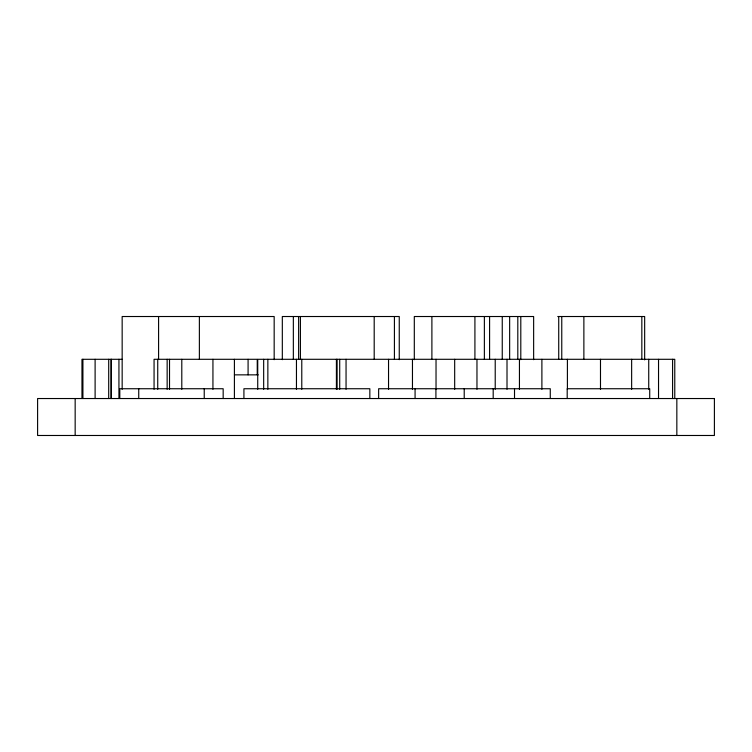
<?xml version="1.0" encoding="UTF-8"?>
<svg xmlns="http://www.w3.org/2000/svg" width="752" height="752" viewBox="0 0 752 752"><rect width="100%" height="100%" fill="white"/><g stroke="black" fill="none" stroke-linecap="round" stroke-linejoin="round"><path stroke-width="1.13" d="M557.758 316.517L644.661 316.517L644.661 359.87M122.162 359.296L81.968 359.296L81.968 398.532M234.408 374.853L258.227 374.853M676.838 398.532L676.838 435.483M674.77 398.532L674.77 359.296L257.729 359.296L257.729 389.301M672.589 359.296L672.589 398.532M658.536 359.296L658.536 398.532M649.719 398.532L649.719 388.737L567.196 388.737L567.196 398.532M648.732 359.296L648.732 389.301M641.832 316.517L641.832 359.296M631.642 359.296L631.642 389.301M600.491 359.296L600.491 389.301M583.872 316.517L583.872 359.296M567.403 359.296L567.403 389.301M561.763 316.517L561.763 359.296M558.727 316.517L558.727 359.296M550.276 398.532L550.276 388.737L378.641 388.737L378.641 398.532M541.891 359.296L541.891 389.301M533.638 359.682L533.638 316.517L414.305 316.517L414.305 359.682M520.798 316.517L520.798 359.682M519.444 359.296L519.444 389.301M517.808 316.517L517.808 359.296M514.518 388.737L514.518 398.532M509.649 316.517L509.649 359.296M507.008 359.296L507.008 389.301M502.251 316.517L502.251 359.296M495.22 359.296L495.22 389.301M493.19 388.737L493.19 398.532M489.59 316.517L489.59 359.296M484.373 316.517L484.373 359.296M476.965 359.296L476.965 389.301M474.916 316.517L474.916 359.296M464.219 388.737L464.219 398.532M454.678 359.296L454.678 389.301M436.028 359.296L436.028 389.301M435.916 388.737L435.916 398.532M431.892 316.517L431.892 359.296M415.076 388.737L415.076 398.532M412.463 359.296L412.463 389.301M399.256 359.682L399.256 316.517L282.32 316.517L282.32 359.682M394.415 316.517L394.415 359.296M388.54 359.296L388.54 389.301M374.195 316.517L374.195 359.296M369.843 398.532L369.843 388.737L243.921 388.737L243.921 398.532M346.052 359.296L346.052 389.301M339.707 359.296L339.707 389.301M337.103 359.296L337.103 389.301M336.407 359.296L336.407 389.301M301.778 359.296L301.778 389.301M300.415 316.517L300.415 359.296M298.629 316.517L298.629 359.296M296.457 359.296L296.457 389.301M293.346 316.517L293.346 359.296M274.17 359.682L274.17 316.517L122.162 316.517L122.162 389.301M267.853 359.296L267.853 389.301M263.67 359.296L263.67 389.301M257.25 374.853L257.25 359.296L154.066 359.296L154.066 389.301M248.085 359.296L248.085 374.853M234.408 359.296L234.408 398.532M223.165 398.532L223.165 388.737L119.803 388.737L119.803 398.532M212.938 359.296L212.938 389.301M204.234 388.737L204.234 398.532M199.374 316.517L199.374 359.296M181.796 359.296L181.796 389.301M169.52 359.296L169.52 389.301M167.151 359.296L167.151 389.301M158.587 316.517L158.587 359.296M157.732 359.296L157.732 389.301M138.735 388.737L138.735 398.532M118.938 359.296L118.938 398.532M111.362 359.296L111.362 398.532M111.014 359.296L111.014 398.532M108.702 359.296L108.702 398.532M95.109 359.296L95.109 398.532M82.917 359.296L82.917 398.532M75.162 398.532L75.162 435.483M714.4 398.532L37.6 398.532L37.6 435.483L714.4 435.483L714.4 398.532"/></g></svg>
